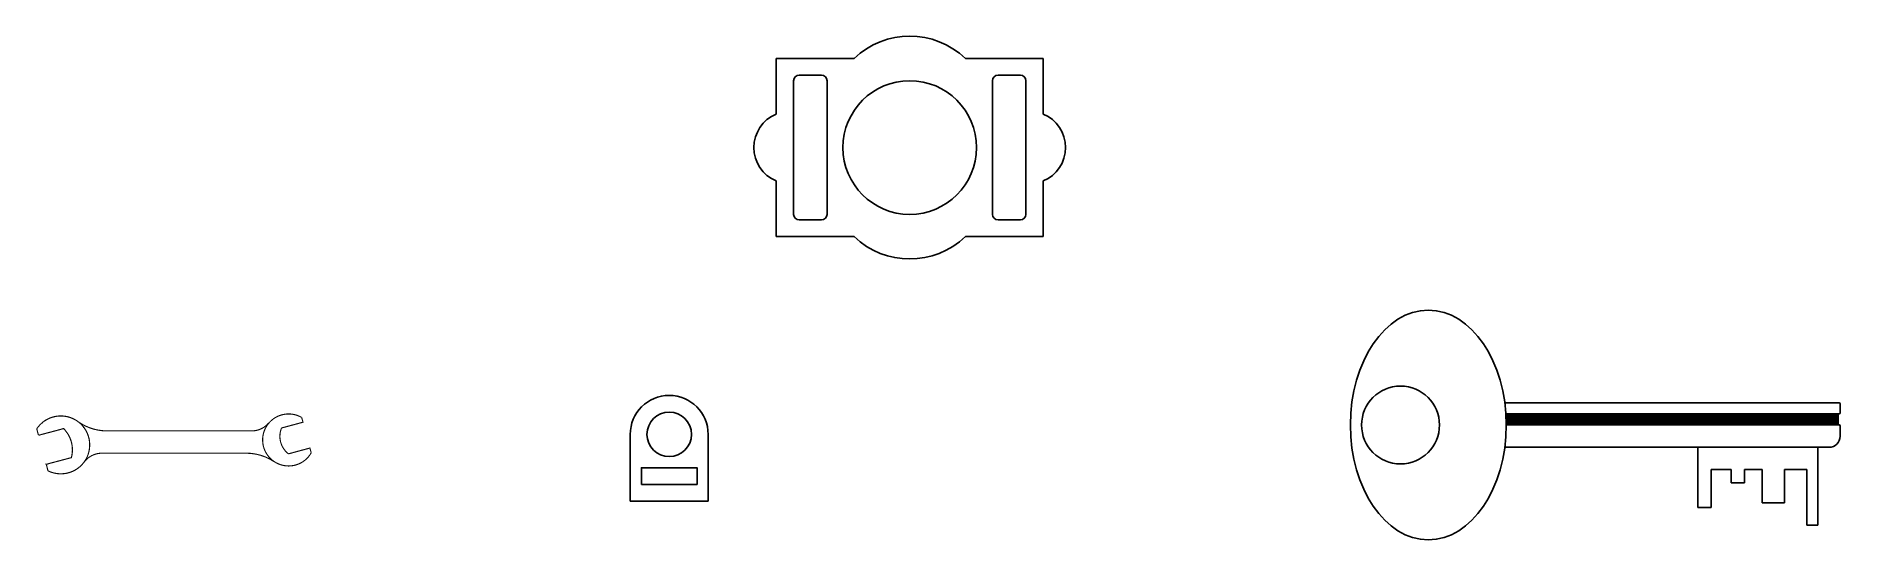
# Model space of a CAD drawing. Header units: millimetres. Extents: x -30 to 1594, y 29 to 481.
import ezdxf

# ---------------------------------------------------------------- set-up
doc = ezdxf.new("R2010")
doc.units = ezdxf.units.MM

msp = doc.modelspace()

# ---------------------------------------------------------------- linework, layer by layer
for p, q in [((1589.4, 151.9), (1289.1, 151.9)), ((1590.4, 142.9), (1590.4, 150.9)), ((1589.4, 141.9), (1290.1, 141.9)), ((1589.4, 131.9), (1290.4, 131.9)), ((1588.7, 141.9), (1588.7, 131.9)), ((1590.4, 130.9), (1590.4, 121.9)), ((503.4, 63.5), (503.4, 123.5)), ((573.4, 63.5), (573.4, 123.5)), ((1580.4, 111.9), (1289.1, 111.9)), ((1462.4, 57.9), (1462.4, 111.9)), ((1580.4, 111.9), (1570.4, 111.9)), ((1570.4, 111.9), (1570.4, 41.9)), ((1492.4, 91.9), (1474.4, 91.9)), ((1474.4, 91.9), (1474.4, 57.9)), ((1492.4, 79.9), (1492.4, 91.9)), ((1520.4, 91.9), (1504.4, 91.9)), ((1504.4, 91.9), (1504.4, 79.9)), ((1520.4, 61.9), (1520.4, 91.9)), ((1560.4, 91.9), (1540.4, 91.9)), ((1540.4, 91.9), (1540.4, 61.9)), ((1560.4, 41.9), (1560.4, 91.9)), ((1504.4, 79.9), (1492.4, 79.9)), ((503.4, 63.5), (573.4, 63.5)), ((1474.4, 57.9), (1462.4, 57.9)), ((1540.4, 61.9), (1520.4, 61.9)), ((1570.4, 41.9), (1560.4, 41.9))]:
    msp.add_line(p, q)
for points in [[(874.5, 461), (804.5, 461, 0.4), (704.5, 461), (634.5, 461)], [(634.5, 461), (634.5, 411, 0.666667), (634.5, 351), (634.5, 301)], [(874.5, 461), (874.5, 411, -0.666667), (874.5, 351), (874.5, 301)], [(874.5, 301), (804.5, 301, -0.4), (704.5, 301), (634.5, 301)]]:
    msp.add_lwpolyline(points, format="xyb")
for points in [[(650.2, 321), (650.2, 441)], [(655.2, 446), (675.2, 446)], [(680.2, 441), (680.2, 321)], [(828.9, 441), (828.9, 321)], [(853.9, 446), (833.9, 446)], [(858.9, 321), (858.9, 441)], [(675.2, 316), (655.2, 316)], [(833.9, 316), (853.9, 316)]]:
    msp.add_lwpolyline(points)
for points in [[(845.9, 446), (845.9, 446)], [(845.9, 316), (845.9, 316)], [(513.4, 78.5), (563.4, 78.5), (563.4, 93.5), (513.4, 93.5)]]:
    msp.add_lwpolyline(points, close=True)
at = {"const_width": 1}
msp.add_lwpolyline([(1.3, 102.6), (1.4, 102.9), (1.5, 103.1), (1.5, 103.3), (1.6, 103.6), (1.6, 103.8), (1.7, 104), (1.7, 104.2), (1.7, 104.3), (1.7, 104.4), (1.8, 104.5), (1.8, 104.6), (1.8, 104.8), (1.8, 104.9), (1.9, 105), (1.9, 105.1), (1.9, 105.3), (1.9, 105.4), (1.9, 105.5), (2, 105.6), (2, 105.7), (2, 105.9), (2, 106), (2, 106.1), (2, 106.2), (2.1, 106.4), (2.1, 106.5), (2.1, 106.6), (2.1, 106.7), (2.1, 106.9), (2.1, 107), (2.1, 107.1), (2.1, 107.2), (2.2, 107.4), (2.2, 107.5), (2.2, 107.6), (2.2, 107.7), (2.2, 107.9), (2.2, 108), (2.2, 108.1), (2.2, 108.3), (2.2, 108.4), (2.2, 108.5), (2.2, 108.6), (2.2, 108.8), (2.2, 108.9), (2.2, 109), (2.2, 109.1), (2.3, 109.3), (2.3, 109.4), (2.3, 109.5), (2.3, 109.7), (2.3, 109.8), (2.3, 109.9), (2.2, 110), (2.2, 110.2), (2.2, 110.3), (2.2, 110.4), (2.2, 110.5), (2.2, 110.7), (2.2, 110.8), (2.2, 110.9), (2.2, 111.1), (2.2, 111.2), (2.2, 111.3), (2.2, 111.4), (2.2, 111.6), (2.2, 111.7), (2.2, 111.8), (2.1, 112), (2.1, 112.1), (2.1, 112.2), (2.1, 112.3), (2.1, 112.5), (2.1, 112.6), (2.1, 112.7), (2.1, 112.9), (2, 113), (2, 113.1), (2, 113.2), (2, 113.4), (2, 113.5), (2, 113.6), (1.9, 113.8), (1.9, 113.9), (1.9, 114), (1.9, 114.1), (1.8, 114.3), (1.8, 114.4), (1.8, 114.5), (1.8, 114.7), (1.8, 114.8), (1.7, 114.9), (1.7, 115), (1.7, 115.2), (1.6, 115.3), (1.6, 115.4), (1.6, 115.5), (1.6, 115.7), (1.5, 115.8), (1.5, 115.9), (1.5, 116), (1.4, 116.2), (1.4, 116.3), (1.4, 116.4), (1.3, 116.6), (1.3, 116.7), (1.3, 116.8), (1.2, 116.9), (1.2, 117.1), (1.2, 117.2), (1.1, 117.3), (1.1, 117.4), (1.1, 117.5), (1, 117.7), (1, 117.8), (0.9, 117.9), (0.9, 118), (0.9, 118.2), (0.8, 118.3), (0.8, 118.4), (0.7, 118.5), (0.7, 118.7), (0.6, 118.8), (0.6, 118.9), (0.6, 119), (0.5, 119.1), (0.5, 119.3), (0.4, 119.4), (0.4, 119.5), (0.3, 119.6), (0.3, 119.7), (0.2, 119.9), (0.2, 120), (0.1, 120.1), (0.1, 120.2), (0, 120.3), (0, 120.5), (-0.1, 120.6), (-0.1, 120.7), (-0.2, 120.8), (-0.2, 120.9), (-0.3, 121.1), (-0.3, 121.2), (-0.4, 121.3), (-0.5, 121.4), (-0.5, 121.5), (-0.6, 121.6), (-0.6, 121.7), (-0.7, 121.9), (-0.7, 122), (-0.8, 122.1), (-0.9, 122.2), (-0.9, 122.3), (-1, 122.4), (-1, 122.5), (-1.1, 122.7), (-1.2, 122.8), (-1.2, 122.9), (-1.3, 123), (-1.4, 123.1), (-1.4, 123.2), (-1.5, 123.3), (-1.6, 123.4), (-1.6, 123.5), (-1.7, 123.6), (-1.8, 123.8), (-1.8, 123.9), (-1.9, 124), (-2, 124.1), (-2, 124.2), (-2.1, 124.3), (-2.2, 124.4), (-2.2, 124.5), (-2.3, 124.6), (-2.4, 124.7), (-2.4, 124.8), (-2.5, 124.9), (-2.6, 125), (-2.7, 125.1), (-2.7, 125.2), (-2.8, 125.3), (-2.9, 125.4), (-3, 125.5), (-3, 125.6), (-3.1, 125.7), (-3.2, 125.8), (-3.3, 125.9), (-3.3, 126), (-3.4, 126.1), (-3.5, 126.2), (-3.6, 126.3), (-3.6, 126.4), (-3.7, 126.5), (-3.8, 126.6), (-3.9, 126.7), (-3.9, 126.8), (-4, 126.9), (-4.1, 127), (-4.2, 127.1), (-4.3, 127.2), (-4.3, 127.3), (-4.4, 127.4), (-4.5, 127.5), (-4.6, 127.6), (-4.8, 127.8), (-4.9, 127.9), (-5.1, 128.1), (-5.3, 128.3), (-5.4, 128.5), (-5.6, 128.6), (-5.6, 128.7), (-5.7, 128.7), (-5.7, 128.7), (-5.7, 128.7), (-5.7, 128.7), (-5.7, 128.7), (-5.8, 128.7), (-9.2, 127.7), (-22.8, 124.1), (-26.2, 123.2), (-27.9, 122.7), (-28.1, 122.7), (-28.2, 122.7), (-28.2, 122.6), (-28.2, 122.6), (-28.2, 122.6), (-28.2, 122.6), (-28.2, 122.6), (-28.2, 122.6), (-28.2, 122.6), (-28.2, 122.7), (-28.3, 122.8), (-28.3, 123), (-28.8, 124.7), (-29.7, 128.2), (-29.8, 128.3), (-29.8, 128.4), (-29.8, 128.4), (-29.8, 128.4), (-29.8, 128.4), (-29.8, 128.4), (-29.8, 128.4), (-29.8, 128.4), (-29.8, 128.4), (-29.8, 128.4), (-29.8, 128.4), (-29.7, 128.6), (-29.5, 128.8), (-29.4, 129), (-29.3, 129.2), (-29.1, 129.4), (-29, 129.5), (-28.9, 129.7), (-28.7, 129.9), (-28.6, 130.1), (-28.5, 130.3), (-28.3, 130.4), (-28.2, 130.6), (-28, 130.8), (-27.9, 131), (-27.7, 131.1), (-27.6, 131.3), (-27.4, 131.5), (-27.3, 131.7), (-27.1, 131.8), (-26.9, 132), (-26.8, 132.2), (-26.6, 132.3), (-26.4, 132.5), (-26.3, 132.7), (-26.1, 132.8), (-25.9, 133), (-25.7, 133.2), (-25.6, 133.3), (-25.5, 133.4), (-25.4, 133.5), (-25.3, 133.6), (-25.2, 133.7), (-25.1, 133.7), (-25, 133.8), (-24.9, 133.9), (-24.8, 134), (-24.7, 134), (-24.7, 134.1), (-24.6, 134.2), (-24.5, 134.3), (-24.4, 134.4), (-24.3, 134.4), (-24.2, 134.5), (-24.1, 134.6), (-24, 134.7), (-23.9, 134.7), (-23.8, 134.8), (-23.7, 134.9), (-23.6, 135), (-23.5, 135), (-23.4, 135.1), (-23.3, 135.2), (-23.2, 135.2), (-23.1, 135.3), (-23, 135.4), (-22.9, 135.5), (-22.8, 135.5), (-22.7, 135.6), (-22.6, 135.7), (-22.5, 135.7), (-22.4, 135.8), (-22.3, 135.9), (-22.2, 135.9), (-22.1, 136), (-22, 136.1), (-21.8, 136.1), (-21.7, 136.2), (-21.6, 136.3), (-21.5, 136.3), (-21.4, 136.4), (-21.3, 136.5), (-21.2, 136.5), (-21.1, 136.6), (-21, 136.6), (-20.9, 136.7), (-20.8, 136.8), (-20.7, 136.8), (-20.5, 136.9), (-20.4, 136.9), (-20.3, 137), (-20.2, 137.1), (-20.1, 137.1), (-20, 137.2), (-19.9, 137.2), (-19.8, 137.3), (-19.6, 137.4), (-19.5, 137.4), (-19.4, 137.5), (-19.3, 137.5), (-19.2, 137.6), (-19.1, 137.6), (-19, 137.7), (-18.8, 137.7), (-18.7, 137.8), (-18.6, 137.8), (-18.5, 137.9), (-18.4, 137.9), (-18.3, 138), (-18.1, 138), (-18, 138.1), (-17.9, 138.1), (-17.8, 138.2), (-17.7, 138.2), (-17.5, 138.3), (-17.4, 138.3), (-17.3, 138.4), (-17.2, 138.4), (-17.1, 138.5), (-16.9, 138.5), (-16.8, 138.5), (-16.7, 138.6), (-16.6, 138.6), (-16.5, 138.7), (-16.3, 138.7), (-16.2, 138.7), (-16.1, 138.8), (-16, 138.8), (-15.9, 138.9), (-15.7, 138.9), (-15.6, 138.9), (-15.5, 139), (-15.4, 139), (-15.2, 139), (-15.1, 139.1), (-15, 139.1), (-14.9, 139.1), (-14.7, 139.2), (-14.6, 139.2), (-14.5, 139.2), (-14.4, 139.3), (-14.2, 139.3), (-14.1, 139.3), (-14, 139.4), (-13.9, 139.4), (-13.7, 139.4), (-13.6, 139.4), (-13.5, 139.5), (-13.4, 139.5), (-13.2, 139.5), (-13.1, 139.5), (-13, 139.6), (-12.9, 139.6), (-12.7, 139.6), (-12.6, 139.6), (-12.5, 139.7), (-12.4, 139.7), (-12.2, 139.7), (-12.1, 139.7), (-12, 139.7), (-11.8, 139.8), (-11.7, 139.8), (-11.6, 139.8), (-11.5, 139.8), (-11.3, 139.8), (-11.2, 139.8), (-11.1, 139.9), (-11, 139.9), (-10.8, 139.9), (-10.7, 139.9), (-10.6, 139.9), (-10.4, 139.9), (-10.3, 139.9), (-10.2, 139.9), (-10.1, 140), (-9.9, 140), (-9.8, 140), (-9.7, 140), (-9.6, 140), (-9.4, 140), (-9.3, 140), (-9.2, 140), (-9, 140), (-8.9, 140), (-8.8, 140), (-8.7, 140), (-8.5, 140), (-8.4, 140), (-8.3, 140), (-8.2, 140), (-8, 140), (-7.9, 140), (-7.8, 140), (-7.6, 140), (-7.5, 140), (-7.4, 140), (-7.3, 140), (-7.1, 140), (-7, 140), (-6.9, 140), (-6.8, 140), (-6.6, 140), (-6.5, 140), (-6.4, 140), (-6.3, 140), (-6.1, 139.9), (-6, 139.9), (-5.9, 139.9), (-5.8, 139.9), (-5.6, 139.9), (-5.5, 139.9), (-5.4, 139.9), (-5.3, 139.9), (-5.1, 139.8), (-5, 139.8), (-4.9, 139.8), (-4.8, 139.8), (-4.6, 139.8), (-4.5, 139.8), (-4.4, 139.7), (-4.3, 139.7), (-4.2, 139.7), (-4, 139.7), (-3.9, 139.7), (-3.8, 139.6), (-3.7, 139.6), (-3.5, 139.6), (-3.4, 139.6), (-3.3, 139.6), (-3.2, 139.5), (-3.1, 139.5), (-2.9, 139.5), (-2.8, 139.5), (-2.7, 139.4), (-2.6, 139.4), (-2.5, 139.4), (-2.3, 139.4), (-2.2, 139.3), (-2.1, 139.3), (-2, 139.3), (-1.9, 139.2), (-1.7, 139.2), (-1.6, 139.2), (-1.5, 139.2), (-1.4, 139.1), (-1.3, 139.1), (-1.2, 139.1), (-1, 139), (-0.9, 139), (-0.8, 139), (-0.7, 138.9), (-0.5, 138.9), (-0.2, 138.8), (0, 138.7), (0.2, 138.6), (0.4, 138.6), (0.7, 138.5), (0.9, 138.4), (1.1, 138.3), (1.3, 138.2), (1.5, 138.1), (1.8, 138), (2, 138), (2.2, 137.9), (2.4, 137.8), (2.6, 137.7), (2.8, 137.6), (3, 137.5), (3.2, 137.4), (3.4, 137.3), (3.6, 137.2), (3.8, 137.1), (4, 137), (4.2, 136.9), (4.4, 136.8), (4.6, 136.6), (4.8, 136.5), (5, 136.4), (5.2, 136.3), (5.4, 136.2), (5.6, 136.1), (5.8, 136), (6, 135.8), (6.2, 135.7), (6.3, 135.6), (6.5, 135.5), (6.7, 135.3), (6.9, 135.2), (7.1, 135.1), (7.3, 134.9), (7.5, 134.8), (7.6, 134.7), (7.8, 134.5), (8, 134.4), (8.2, 134.2), (8.4, 134.1), (8.5, 133.9), (8.7, 133.8), (8.9, 133.6), (9.1, 133.5), (9.3, 133.3), (9.4, 133.2), (9.6, 133), (9.8, 132.8), (9.9, 132.7), (10.1, 132.5), (10.3, 132.3), (10.5, 132.2), (10.5, 132.1), (10.6, 132), (10.7, 131.9), (10.8, 131.8), (10.9, 131.7), (11, 131.6), (11, 131.5), (11.1, 131.4), (11.2, 131.4), (11.3, 131.3), (11.4, 131.2), (11.4, 131.1), (11.5, 131), (11.6, 130.9), (11.7, 130.8), (11.8, 130.7), (11.8, 130.6), (11.9, 130.5), (12, 130.4), (12.1, 130.3), (12.1, 130.2), (12.2, 130.1), (12.3, 130), (12.4, 129.9), (12.4, 129.8), (12.5, 129.8), (12.6, 129.7), (12.7, 129.6), (12.7, 129.5), (12.8, 129.4), (12.9, 129.3), (13, 129.2), (13, 129), (13.1, 128.9), (13.2, 128.8), (13.2, 128.7), (13.3, 128.6), (13.4, 128.5), (13.5, 128.4), (13.5, 128.3), (13.6, 128.2), (13.7, 128.1), (13.7, 128), (13.8, 127.9), (13.9, 127.8), (13.9, 127.7), (14, 127.6), (14.1, 127.5), (14.1, 127.4), (14.2, 127.3), (14.3, 127.2), (14.3, 127), (14.4, 126.9), (14.4, 126.8), (14.5, 126.7), (14.6, 126.6), (14.6, 126.5), (14.7, 126.4), (14.8, 126.3), (14.8, 126.2), (14.9, 126), (14.9, 125.9), (15, 125.8), (15, 125.7), (15.1, 125.6), (15.2, 125.5), (15.2, 125.4), (15.3, 125.2), (15.3, 125.1), (15.4, 125), (15.4, 124.9), (15.5, 124.8), (15.5, 124.7), (15.6, 124.6), (15.6, 124.4), (15.7, 124.3), (15.7, 124.2), (15.8, 124.1), (15.8, 124), (15.9, 123.8), (15.9, 123.7), (16, 123.6), (16, 123.5), (16.1, 123.4), (16.1, 123.3), (16.2, 123.1), (16.2, 123), (16.3, 122.9), (16.3, 122.8), (16.3, 122.6), (16.4, 122.5), (16.4, 122.4), (16.5, 122.3), (16.5, 122.2), (16.5, 122), (16.6, 121.9), (16.6, 121.8), (16.7, 121.7), (16.7, 121.6), (16.7, 121.4), (16.8, 121.3), (16.8, 121.2), (16.8, 121.1), (16.9, 120.9), (16.9, 120.8), (16.9, 120.7), (17, 120.6), (17, 120.4), (17, 120.3), (17.1, 120.2), (17.1, 120.1), (17.1, 119.9), (17.2, 119.8), (17.2, 119.7), (17.2, 119.6), (17.2, 119.4), (17.3, 119.3), (17.3, 119.2), (17.3, 119.1), (17.3, 118.9), (17.4, 118.8), (17.4, 118.7), (17.4, 118.6), (17.4, 118.4), (17.5, 118.3), (17.5, 118.2), (17.5, 118), (17.5, 117.9), (17.5, 117.8), (17.6, 117.7), (17.6, 117.5), (17.6, 117.4), (17.6, 117.3), (17.6, 117.2), (17.6, 117), (17.6, 116.9), (17.7, 116.8), (17.7, 116.7), (17.7, 116.5), (17.7, 116.4), (17.7, 116.3), (17.7, 116.1), (17.7, 116), (17.7, 115.9), (17.7, 115.8), (17.8, 115.6), (17.8, 115.5), (17.8, 115.4), (17.8, 115.3), (17.8, 115.1), (17.8, 115), (17.8, 114.9), (17.8, 114.7), (17.8, 114.6), (17.8, 114.5), (17.8, 114.4), (17.8, 114.2), (17.8, 114.1), (17.8, 114), (17.8, 113.9), (17.8, 113.7), (17.8, 113.6), (17.8, 113.5), (17.8, 113.4), (17.8, 113.2), (17.8, 113.1), (17.8, 113), (17.8, 112.9), (17.8, 112.7), (17.8, 112.6), (17.8, 112.5), (17.8, 112.4), (17.7, 112.2), (17.7, 112.1), (17.7, 112), (17.7, 111.9), (17.7, 111.7), (17.7, 111.6), (17.7, 111.5), (17.7, 111.4), (17.7, 111.2), (17.6, 111.1), (17.6, 111), (17.6, 110.9), (17.6, 110.7), (17.6, 110.6), (17.6, 110.5), (17.5, 110.4), (17.5, 110.3), (17.5, 110.1), (17.5, 110), (17.5, 109.9), (17.5, 109.8), (17.4, 109.7), (17.4, 109.5), (17.4, 109.4), (17.4, 109.3), (17.3, 109.2), (17.3, 109.1), (17.3, 108.9), (17.3, 108.8), (17.2, 108.7), (17.2, 108.6), (17.2, 108.5), (17.2, 108.3), (17.1, 108.2), (17.1, 108.1), (17.1, 108), (17.1, 107.9), (17, 107.7), (17, 107.6), (17, 107.5), (16.9, 107.3), (16.8, 107.1), (16.8, 106.8), (16.7, 106.6), (16.6, 106.4), (16.6, 106.1), (16.5, 105.9), (16.4, 105.7), (16.4, 105.5), (16.3, 105.3), (16.2, 105), (16.1, 104.8), (16, 104.6), (15.9, 104.4), (15.9, 104.2), (15.8, 104), (15.7, 103.7), (15.6, 103.5), (15.5, 103.3), (15.4, 103.1), (15.3, 102.9), (15.2, 102.7), (15.1, 102.5), (15, 102.3), (14.9, 102.1), (14.8, 101.9), (14.7, 101.7), (14.6, 101.5), (14.5, 101.3), (14.4, 101.1), (14.3, 100.9), (14.1, 100.7), (14, 100.6), (13.9, 100.4), (13.8, 100.2), (13.7, 100), (13.5, 99.8), (13.4, 99.6), (13.3, 99.4), (13.2, 99.2), (13, 99), (12.9, 98.8), (12.8, 98.7), (12.6, 98.5), (12.5, 98.3), (12.3, 98.1), (12.2, 97.9), (12, 97.7), (11.9, 97.5), (11.7, 97.4), (11.6, 97.2), (11.4, 97), (11.3, 96.8), (11.1, 96.6), (11, 96.5), (10.8, 96.3), (10.7, 96.2), (10.6, 96.1), (10.5, 96), (10.5, 95.9), (10.4, 95.9), (10.3, 95.8), (10.2, 95.7), (10.1, 95.6), (10, 95.5), (9.9, 95.4), (9.9, 95.3), (9.8, 95.3), (9.7, 95.2), (9.6, 95.1), (9.5, 95), (9.4, 94.9), (9.3, 94.8), (9.2, 94.8), (9.1, 94.7), (9.1, 94.6), (9, 94.5), (8.9, 94.4), (8.8, 94.4), (8.7, 94.3), (8.6, 94.2), (8.5, 94.1), (8.4, 94), (8.3, 94), (8.2, 93.9), (8.1, 93.8), (8, 93.7), (7.9, 93.6), (7.8, 93.6), (7.7, 93.5), (7.6, 93.4), (7.5, 93.3), (7.4, 93.3), (7.3, 93.2), (7.2, 93.1), (7.1, 93), (7, 93), (6.9, 92.9), (6.8, 92.8), (6.7, 92.8), (6.6, 92.7), (6.5, 92.6), (6.4, 92.5), (6.3, 92.5), (6.2, 92.4), (6.1, 92.3), (6, 92.3), (5.9, 92.2), (5.8, 92.1), (5.7, 92.1), (5.6, 92), (5.4, 91.9), (5.3, 91.9), (5.2, 91.8), (5.1, 91.7), (5, 91.7), (4.9, 91.6), (4.8, 91.5), (4.7, 91.5), (4.6, 91.4), (4.5, 91.3), (4.3, 91.3), (4.2, 91.2), (4.1, 91.2), (4, 91.1), (3.9, 91), (3.8, 91), (3.7, 90.9), (3.6, 90.9), (3.4, 90.8), (3.3, 90.8), (3.2, 90.7), (3.1, 90.6), (3, 90.6), (2.9, 90.5), (2.8, 90.5), (2.6, 90.4), (2.5, 90.4), (2.4, 90.3), (2.3, 90.3), (2.2, 90.2), (2.1, 90.2), (1.9, 90.1), (1.8, 90.1), (1.7, 90), (1.6, 90), (1.5, 89.9), (1.3, 89.9), (1.2, 89.8), (1.1, 89.8), (1, 89.7), (0.9, 89.7), (0.7, 89.6), (0.6, 89.6), (0.5, 89.6), (0.4, 89.5), (0.3, 89.5), (0.1, 89.4), (0, 89.4), (-0.1, 89.4), (-0.2, 89.3), (-0.4, 89.3), (-0.5, 89.2), (-0.6, 89.2), (-0.7, 89.2), (-0.8, 89.1), (-1, 89.1), (-1.1, 89.1), (-1.2, 89), (-1.3, 89), (-1.5, 88.9), (-1.6, 88.9), (-1.7, 88.9), (-1.8, 88.9), (-2, 88.8), (-2.1, 88.8), (-2.2, 88.8), (-2.3, 88.7), (-2.5, 88.7), (-2.6, 88.7), (-2.7, 88.6), (-2.8, 88.6), (-3, 88.6), (-3.1, 88.6), (-3.2, 88.5), (-3.3, 88.5), (-3.5, 88.5), (-3.6, 88.5), (-3.7, 88.5), (-3.8, 88.4), (-4, 88.4), (-4.1, 88.4), (-4.2, 88.4), (-4.3, 88.4), (-4.5, 88.3), (-4.6, 88.3), (-4.7, 88.3), (-4.9, 88.3), (-5, 88.3), (-5.1, 88.3), (-5.2, 88.2), (-5.4, 88.2), (-5.5, 88.2), (-5.6, 88.2), (-5.7, 88.2), (-5.9, 88.2), (-6, 88.2), (-6.1, 88.2), (-6.2, 88.1), (-6.4, 88.1), (-6.5, 88.1), (-6.6, 88.1), (-6.7, 88.1), (-6.9, 88.1), (-7, 88.1), (-7.1, 88.1), (-7.3, 88.1), (-7.4, 88.1), (-7.5, 88.1), (-7.6, 88.1), (-7.8, 88.1), (-7.9, 88.1), (-8, 88.1), (-8.1, 88.1), (-8.3, 88.1), (-8.4, 88.1), (-8.5, 88.1), (-8.6, 88.1), (-8.8, 88.1), (-8.9, 88.1), (-9, 88.1), (-9.1, 88.1), (-9.3, 88.1), (-9.4, 88.1), (-9.5, 88.1), (-9.6, 88.1), (-9.8, 88.1), (-9.9, 88.1), (-10, 88.1), (-10.1, 88.1), (-10.3, 88.2), (-10.4, 88.2), (-10.5, 88.2), (-10.6, 88.2), (-10.7, 88.2), (-10.9, 88.2), (-11, 88.2), (-11.1, 88.2), (-11.2, 88.3), (-11.4, 88.3), (-11.5, 88.3), (-11.6, 88.3), (-11.7, 88.3), (-11.8, 88.3), (-12, 88.3), (-12.1, 88.4), (-12.2, 88.4), (-12.3, 88.4), (-12.4, 88.4), (-12.6, 88.4), (-12.7, 88.5), (-12.8, 88.5), (-12.9, 88.5), (-13, 88.5), (-13.2, 88.6), (-13.3, 88.6), (-13.4, 88.6), (-13.5, 88.6), (-13.7, 88.7), (-14, 88.7), (-14.2, 88.8), (-14.4, 88.8), (-14.7, 88.9), (-14.9, 89), (-15.1, 89), (-15.4, 89.1), (-15.6, 89.2), (-15.8, 89.2), (-16, 89.3), (-16.3, 89.4), (-16.5, 89.4), (-16.7, 89.5), (-16.9, 89.6), (-17.1, 89.7), (-17.3, 89.7), (-17.6, 89.8), (-17.8, 89.9), (-18, 90), (-18.2, 90.1), (-18.4, 90.2), (-18.6, 90.3), (-18.8, 90.4), (-19, 90.4), (-19.2, 90.5), (-19.4, 90.6), (-19.6, 90.7), (-19.7, 90.8), (-19.7, 90.8), (-19.7, 90.8), (-19.7, 90.8), (-19.7, 90.8), (-19.7, 90.8), (-19.7, 90.8), (-19.7, 90.8), (-19.8, 91), (-20, 91.9), (-20.9, 95.4), (-21.2, 96.3), (-21.2, 96.5), (-21.2, 96.5), (-21.3, 96.6), (-21.3, 96.6), (-21.3, 96.6), (-21.3, 96.6), (-21.3, 96.6), (-21.3, 96.6), (-21.2, 96.6), (-21.2, 96.6), (-21.2, 96.6), (-20.8, 96.7), (-19.1, 97.2), (-12.3, 99), (1.3, 102.6)], close=True, dxfattribs=at)
for points in [[(7, 135.1, 0.157614), (33.4, 126.6), (163.4, 126.6, 0.220233), (178.6, 133.7)], [(183.5, 99, 0.14806), (158.5, 106.6), (28.7, 106.6, 0.237016), (12.7, 98.5)]]:
    msp.add_lwpolyline(points, format="xyb", dxfattribs=at)
msp.add_lwpolyline([(216.8, 106.9), (215.6, 111.2), (196.3, 106, -0.333333), (190.1, 129.2), (209.4, 134.4), (208.2, 138.7, 2.424242)], format="xyb", close=True, dxfattribs=at)
for points, const_width in [([(1588.7, 136.9), (1290.3, 137)], 10), ([(189.2, 126.6), (189.3, 126.6)], 1)]:
    msp.add_lwpolyline(points, dxfattribs=dict(const_width=const_width))
for centre, radius in [((754.5, 381), 60), ((1195.4, 131.9), 35), ((538.4, 123.5), 20)]:
    msp.add_circle(centre, radius)
for centre, radius, start, end in [((655.2, 441), 5, 90, 180), ((675.2, 441), 5, 0, 90), ((833.9, 441), 5, 90, 180), ((853.9, 441), 5, 0, 90), ((655.2, 321), 5, 180, 270), ((675.2, 321), 5, 270, 0), ((833.9, 321), 5, 180, 270), ((853.9, 321), 5, 270, 0), ((538.4, 123.5), 35, 360, 180), ((1589.4, 150.9), 1, 0, 90), ((1589.4, 142.9), 1, 270, 0), ((1589.4, 130.9), 1, 0, 90), ((1580.4, 121.9), 10, 270, 0)]:
    msp.add_arc(centre, radius, start, end)
msp.add_ellipse((1220.4, 131.9), major_axis=(0, -103.1), ratio=0.6791)

doc.saveas('drawing.dxf')
